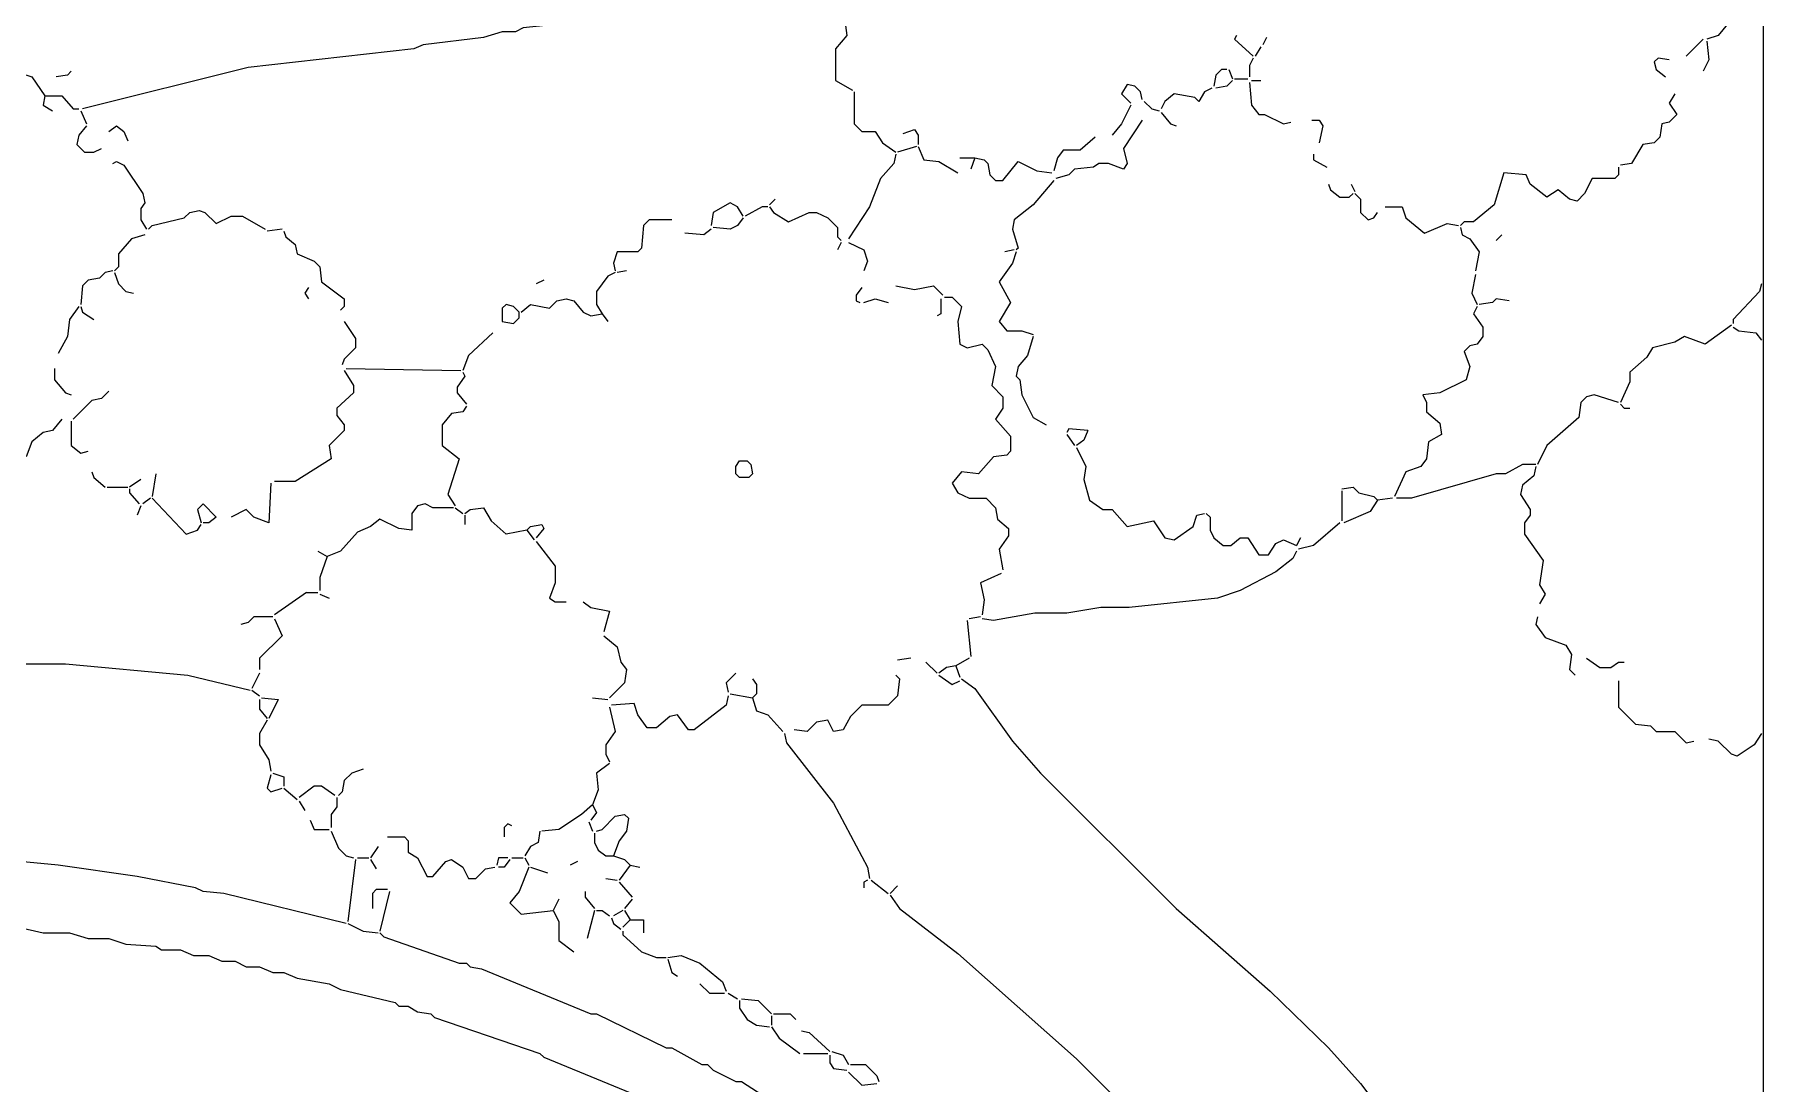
# Model space of a CAD drawing. Header units: millimetres. Extents: x 0 to 150953, y 0 to 85148.
# Drawn here: x 123278 to 150953, y 30010 to 46807 of the extents above; entities that cross this region are included whole.
import ezdxf

# ---------------------------------------------------------------- set-up
doc = ezdxf.new("R2010")
doc.units = ezdxf.units.MM
doc.layers.add('ANNOTATION', color=3, linetype='CONTINUOUS', lineweight=0, plot=False)
doc.layers.add('LINEWORK', color=7, linetype='CONTINUOUS', lineweight=0, plot=False)

msp = doc.modelspace()

# ---------------------------------------------------------------- linework, layer by layer
at = {"layer": 'ANNOTATION'}
msp.add_lwpolyline([(0, 0), (150952.665, 0), (150952.665, 85148.15), (0, 85148.15)], close=True, dxfattribs=at)
at = {"layer": 'LINEWORK'}
for points in [[(134501.536, 47635.961), (134139.973, 47485.313), (133989.325, 47485.313), (133537.371, 47304.531), (132814.245, 47123.75), (131819.946, 47033.359), (131669.287, 46973.091), (131096.819, 46912.834), (130976.294, 46852.577), (130765.379, 46852.577), (130464.083, 46762.187), (129499.907, 46641.662), (129349.26, 46581.405), (126697.792, 46280.099), (124046.335, 45617.232)], [(136008.046, 47334.654), (136098.437, 47394.922), (136218.962, 47394.922), (136309.353, 47304.531), (136309.353, 47153.873), (136249.096, 47033.359), (136279.219, 46792.309), (136098.437, 46581.405), (136098.437, 46069.186), (136369.609, 45918.535)], [(150109.014, 47425.045), (150289.795, 47274.397), (150380.186, 47123.75), (150380.186, 46973.091), (150229.539, 46792.309), (150048.757, 46732.053)], [(142516.185, 46792.309), (142486.062, 46732.053), (142787.358, 46460.88)], [(142907.882, 46611.528), (142817.491, 46460.88)], [(142998.273, 46762.187), (142938.016, 46641.662)], [(149988.5, 46732.053), (149717.328, 46460.88)], [(150048.757, 46701.919), (150078.891, 46400.623), (149988.5, 46219.839)], [(121394.868, 46039.057), (121485.259, 46099.317), (121696.174, 45978.795), (121816.688, 45978.795), (122117.994, 46280.099), (122268.642, 46310.232), (122539.814, 46039.057), (122630.205, 46008.926), (123052.036, 46189.708), (123232.818, 46129.448), (123443.723, 45828.144)], [(123865.554, 46219.839), (123805.286, 46159.576), (123624.504, 46129.448)], [(142365.537, 46249.967), (142275.147, 46249.967), (142184.756, 46159.576), (142154.622, 45978.795)], [(142395.671, 46249.967), (142455.928, 46099.317)], [(142787.358, 46430.746), (142727.101, 46310.232), (142727.101, 46129.448)], [(149446.155, 46400.623), (149265.373, 46430.746), (149205.106, 46370.489), (149235.24, 46249.967), (149385.887, 46129.448)], [(141009.675, 45767.885), (140979.541, 45888.404), (140889.15, 45978.795), (140768.637, 46008.926), (140678.246, 45858.276), (140828.893, 45707.622)], [(142124.499, 45948.666), (142003.974, 45888.404), (141913.583, 45737.754), (141853.326, 45798.013), (141521.886, 45858.276), (141371.238, 45737.754), (141310.982, 45617.232)], [(142455.928, 46069.186), (142365.537, 45978.795), (142184.756, 45948.666)], [(142486.062, 46099.317), (142696.967, 46099.317)], [(142727.101, 46039.057), (142757.235, 45677.494), (142877.748, 45526.841), (142968.139, 45526.841), (143269.446, 45376.19), (143389.97, 45406.322)], [(142757.235, 46069.186), (142907.882, 46069.186)], [(123443.723, 45828.144), (123413.6, 45677.494), (123564.247, 45587.103)], [(123443.723, 45828.144), (123714.895, 45828.144), (123895.677, 45617.232), (123986.068, 45617.232)], [(136399.743, 45888.404), (136399.743, 45376.19), (136520.268, 45255.668), (136731.173, 45255.668), (136851.698, 45074.887), (137062.613, 44924.236)], [(140828.893, 45677.494), (140678.246, 45376.19), (140527.587, 45195.409)], [(141039.809, 45737.754), (141160.323, 45617.232), (141280.848, 45587.103)], [(149536.546, 45858.276), (149446.155, 45707.622), (149566.669, 45526.841), (149446.155, 45406.322), (149325.63, 45376.19)], [(124016.201, 45587.103), (124106.592, 45376.19)], [(141009.675, 45436.45), (140708.369, 44984.496), (140768.637, 44743.455), (140708.369, 44653.064), (140467.33, 44743.455), (140316.683, 44743.455), (140226.292, 44683.195), (139924.985, 44653.064), (139834.595, 44562.673), (139623.679, 44502.413)], [(141310.982, 45556.972), (141461.629, 45376.19), (141552.02, 45346.059)], [(143721.4, 45436.45), (143841.924, 45436.45), (143902.181, 45346.059), (143841.924, 45074.887)], [(124106.592, 45346.059), (123986.068, 45195.409), (123955.945, 45044.758), (124076.458, 44924.236), (124227.117, 44924.236), (124347.631, 44984.496)], [(124468.156, 45255.668), (124588.68, 45346.059), (124709.194, 45255.668), (124769.462, 45105.018)], [(137183.127, 45225.54), (137363.908, 45285.8), (137424.176, 45195.409), (137424.176, 45044.758)], [(140256.415, 45165.278), (140015.376, 44954.367), (139744.204, 44954.367), (139653.813, 44833.845), (139593.556, 44622.933)], [(149325.63, 45376.19), (149295.496, 45165.278), (149205.106, 45074.887), (149024.324, 45044.758), (148843.542, 44743.455), (148662.761, 44713.323)], [(137062.613, 44894.105), (137032.479, 44743.455), (136821.564, 44502.413), (136640.782, 44050.459), (136309.353, 43538.243)], [(137394.042, 45014.627), (137092.736, 44924.236)], [(137424.176, 45014.627), (137514.567, 44803.714), (137755.606, 44773.586), (138056.912, 44592.804)], [(138087.035, 44833.845), (138328.085, 44833.845)], [(138328.085, 44833.845), (138267.817, 44653.064)], [(138328.085, 44833.845), (138478.732, 44803.714), (138538.989, 44743.455), (138569.123, 44562.673), (138659.514, 44472.282), (138780.039, 44472.282), (139021.077, 44773.586), (139322.384, 44622.933), (139563.422, 44592.804)], [(143751.534, 44894.105), (143751.534, 44803.714), (143962.438, 44683.195)], [(124528.412, 44743.455), (124588.68, 44773.586), (124709.194, 44713.323), (125010.5, 44261.369), (125040.634, 44110.719), (124980.367, 44020.328), (124980.367, 43839.546), (125070.757, 43688.896)], [(148632.638, 44683.195), (148632.638, 44562.673), (148572.37, 44502.413), (148210.807, 44502.413), (148090.293, 44261.369), (147969.768, 44140.85), (147849.243, 44170.979), (147668.462, 44321.632), (147487.68, 44201.11), (147216.508, 44412.023), (147156.251, 44562.673), (146794.687, 44592.804), (146644.04, 44080.588), (146312.599, 43809.415), (146161.952, 43809.415), (146101.695, 43749.156)], [(139593.556, 44472.282), (139262.116, 44080.588), (138960.82, 43839.546), (138930.686, 43688.896), (139021.077, 43387.592), (138990.943, 43357.461)], [(143992.572, 44412.023), (144022.706, 44321.632), (144173.354, 44201.11), (144324.001, 44201.11), (144384.269, 44261.369)], [(144354.135, 44412.023), (144414.392, 44291.501)], [(134622.061, 43899.806), (134531.67, 44050.459), (134411.145, 44110.719), (134139.973, 43960.068), (134109.839, 43749.156)], [(135013.747, 44050.459), (134923.356, 44050.459), (134652.184, 43899.806)], [(135134.272, 44170.979), (135043.881, 44080.588)], [(135043.881, 44050.459), (135104.138, 43960.068), (135345.188, 43809.415), (135676.617, 43960.068), (135797.142, 43960.068), (135977.923, 43869.678), (136128.571, 43719.024), (136128.571, 43568.374), (136188.828, 43508.114)], [(144414.392, 44261.369), (144504.783, 44170.979), (144504.783, 43960.068), (144625.308, 43839.546), (144715.699, 43869.678), (144775.956, 43960.068)], [(144896.48, 44050.459), (145167.653, 44050.459), (145227.91, 43869.678), (145529.216, 43628.634), (145890.779, 43779.287), (146071.561, 43749.156)], [(125100.891, 43688.896), (125161.148, 43749.156), (125673.37, 43869.678), (125763.761, 43960.068), (125914.409, 43990.197), (126004.799, 43960.068), (126185.581, 43779.287), (126426.62, 43899.806), (126607.401, 43899.806), (126968.964, 43688.896)], [(133477.103, 43839.546), (133115.54, 43839.546), (133025.149, 43749.156), (132995.026, 43387.592), (132934.758, 43327.333), (132603.329, 43327.333), (132543.072, 43146.551), (132573.195, 43026.029)], [(134622.061, 43869.678), (134531.67, 43749.156), (134411.145, 43688.896), (134139.973, 43719.024)], [(125040.634, 43598.505), (124829.719, 43538.243), (124618.803, 43297.202), (124618.803, 43086.289), (124558.546, 43026.029)], [(127240.137, 43688.896), (126999.098, 43658.765)], [(127270.271, 43658.765), (127300.405, 43568.374), (127451.053, 43447.852), (127481.186, 43297.202), (127752.359, 43176.68), (127842.75, 43086.289), (127872.873, 42845.247), (128234.436, 42574.075), (128234.436, 42453.553), (128174.179, 42393.293)], [(134109.839, 43688.896), (133989.325, 43598.505), (133688.019, 43628.634)], [(136188.828, 43477.983), (136128.571, 43357.461)], [(136309.353, 43477.983), (136550.391, 43357.461), (136610.659, 43176.68), (136550.391, 43026.029)], [(146101.695, 43719.024), (146131.818, 43598.505), (146252.343, 43538.243), (146402.99, 43327.333), (146342.733, 43026.029)], [(146764.553, 43598.505), (146674.163, 43508.114)], [(138990.943, 43327.333), (138930.686, 43146.551), (138719.771, 42845.247), (138900.552, 42513.815), (138719.771, 42212.512), (138840.296, 42061.861), (139081.334, 42061.861), (139262.116, 42001.599)], [(138960.82, 43357.461), (138810.162, 43327.333)], [(124528.412, 43026.029), (124407.899, 42995.898), (124317.508, 42905.507), (124136.726, 42875.379), (124046.335, 42784.988), (124016.201, 42483.684)], [(124558.546, 42995.898), (124618.803, 42815.116), (124739.328, 42694.597), (124859.853, 42664.466)], [(132573.195, 42995.898), (132452.681, 42935.638), (132271.9, 42694.597), (132271.9, 42483.684), (132362.291, 42333.034)], [(132753.977, 43026.029), (132603.329, 42995.898)], [(146342.733, 42965.769), (146282.476, 42664.466), (146372.867, 42483.684)], [(127661.968, 42754.857), (127601.7, 42664.466), (127661.968, 42574.075)], [(131428.248, 42875.379), (131307.724, 42815.116)], [(136520.268, 42754.857), (136429.877, 42634.335), (136429.877, 42543.944), (136490.134, 42513.815)], [(137062.613, 42784.988), (137363.908, 42724.725), (137665.215, 42784.988), (137815.863, 42634.335)], [(150922.531, 42815.116), (150892.408, 42694.597), (150470.577, 42242.643), (150470.577, 42182.381)], [(123986.068, 42453.553), (123835.42, 42242.643), (123805.286, 41971.47), (123654.638, 41700.298)], [(124016.201, 42453.553), (124046.335, 42363.162), (124227.117, 42242.643)], [(131066.685, 42363.162), (131217.333, 42483.684), (131518.639, 42423.425), (131639.164, 42543.944), (131789.812, 42574.075), (131910.337, 42543.944), (132060.984, 42363.162), (132181.509, 42302.903), (132362.291, 42333.034)], [(136550.391, 42513.815), (136731.173, 42574.075), (136942.088, 42513.815)], [(137785.74, 42574.075), (137785.74, 42333.034), (137725.472, 42302.903)], [(137845.997, 42604.206), (137966.521, 42604.206), (138117.169, 42453.553), (138056.912, 42212.512), (138087.035, 41850.948), (138207.56, 41790.689), (138448.598, 41850.948), (138538.989, 41760.558), (138659.514, 41489.385), (138599.257, 41188.082), (138780.039, 41007.3), (138780.039, 40826.518), (138659.514, 40645.737), (138900.552, 40374.564), (138900.552, 40133.523), (138840.296, 40073.263), (138629.38, 40043.132), (138388.341, 39771.96), (138117.169, 39802.091), (137966.521, 39621.309), (138056.912, 39470.656), (138237.694, 39380.265), (138508.866, 39380.265), (138659.514, 39229.615), (138689.648, 39048.833), (138870.429, 38898.183), (138870.429, 38777.661), (138719.771, 38566.751), (138780.039, 38235.316)], [(146372.867, 42453.553), (146312.599, 42333.034), (146463.258, 42122.121), (146463.258, 41971.47), (146372.867, 41850.948), (146252.343, 41820.817), (146161.952, 41730.426), (146252.343, 41489.385), (146192.086, 41278.472), (145770.254, 41067.562), (145499.082, 41037.431), (145559.35, 40916.909), (145559.35, 40766.259), (145770.254, 40585.477), (145800.388, 40404.695), (145589.473, 40284.173), (145559.35, 40013.001), (145468.959, 39892.482), (145227.91, 39802.091), (145047.128, 39410.396)], [(146885.078, 42543.944), (146674.163, 42574.075), (146613.906, 42513.815), (146402.99, 42483.684)], [(128234.436, 42212.512), (128415.218, 41941.339), (128415.218, 41790.689), (128234.436, 41609.907), (128204.313, 41519.516)], [(132362.291, 42333.034), (132452.681, 42212.512)], [(150440.454, 42152.252), (150018.623, 41850.948), (149687.194, 41971.47), (149536.546, 41881.08), (149174.983, 41790.689), (149084.592, 41640.036), (148813.419, 41398.994), (148813.419, 41248.344), (148662.761, 40916.909)], [(150470.577, 42122.121), (150560.968, 42061.861), (150832.14, 42031.73), (150922.531, 41911.208)], [(130614.731, 42031.73), (130223.034, 41670.167), (130132.643, 41429.126)], [(139262.116, 41971.47), (139171.725, 41670.167), (139021.077, 41489.385), (138990.943, 41338.735), (139051.211, 41278.472), (139081.334, 41037.431), (139262.116, 40675.868), (139473.031, 40555.346)], [(123594.381, 41459.254), (123594.381, 41278.472), (123775.163, 41067.562), (123865.554, 41037.431)], [(128234.436, 41429.126), (128385.095, 41188.082), (128385.095, 41067.562), (128113.922, 40826.518), (128113.922, 40705.999), (128234.436, 40555.346), (128234.436, 40464.955), (127993.397, 40223.914), (128023.531, 40013.001), (127451.053, 39651.438), (127119.623, 39651.438)], [(128264.57, 41459.254), (130102.52, 41429.126)], [(130132.643, 41398.994), (130162.777, 41338.735), (130042.252, 41157.953), (130042.252, 41067.562), (130192.911, 40886.781)], [(124468.156, 41097.691), (124347.631, 40977.171), (124196.983, 40947.04), (123895.677, 40645.737)], [(148632.638, 40916.909), (148240.941, 41037.431), (148120.416, 41007.3), (148030.025, 40916.909), (147999.902, 40675.868), (147487.68, 40223.914), (147337.032, 39922.61)], [(130192.911, 40856.649), (130132.643, 40766.259), (129951.861, 40736.127), (129801.214, 40555.346), (129801.214, 40223.914), (130072.386, 40013.001), (129891.605, 39440.528), (130012.129, 39259.746)], [(148662.761, 40886.781), (148723.029, 40826.518), (148813.419, 40826.518)], [(123714.895, 40645.737), (123564.247, 40464.955), (123413.6, 40434.827), (123232.818, 40284.173), (123142.427, 40043.132), (122780.864, 40254.045), (122660.339, 40223.914), (122389.167, 39892.482), (122298.776, 39922.61), (122117.994, 40103.392), (121816.688, 40133.523), (121666.04, 40043.132)], [(123865.554, 40615.608), (123865.554, 40223.914), (124016.201, 40103.392), (124136.726, 40133.523)], [(140135.901, 40464.955), (139834.595, 40495.086), (139804.461, 40434.827)], [(140135.901, 40464.955), (140075.633, 40314.305), (139955.119, 40223.914)], [(139804.461, 40404.695), (139924.985, 40223.914)], [(139955.119, 40193.783), (140105.767, 39892.482), (140075.633, 39681.569), (140166.024, 39350.137), (140376.939, 39199.484), (140527.587, 39199.484), (140768.637, 38928.311), (141190.457, 39018.702), (141371.238, 38747.532), (141521.886, 38717.398), (141823.192, 38928.311), (141883.449, 39109.093), (142003.974, 39139.224)], [(147306.898, 39922.61), (147095.994, 39922.61), (146824.821, 39771.96), (146674.163, 39771.96), (145318.3, 39380.265), (145077.262, 39380.265)], [(147306.898, 39892.482), (147276.775, 39741.828), (147095.994, 39591.178), (147065.86, 39440.528), (147216.508, 39199.484), (147216.508, 39109.093), (147126.117, 38988.573), (147126.117, 38807.789), (147427.423, 38385.969), (147367.166, 37994.272), (147457.557, 37843.624), (147367.166, 37692.971)], [(124196.983, 39802.091), (124227.117, 39711.7), (124407.899, 39561.047)], [(124980.367, 39681.569), (124799.585, 39561.047)], [(125221.416, 39771.96), (125161.148, 39410.396)], [(127059.355, 39621.309), (127029.232, 38988.573), (126788.183, 39078.964), (126667.669, 39199.484), (126426.62, 39078.964)], [(124438.022, 39561.047), (124769.462, 39561.047)], [(124799.585, 39530.918), (124799.585, 39470.656), (124950.244, 39289.874)], [(125131.025, 39380.265), (125010.5, 39289.874)], [(125161.148, 39380.265), (125703.493, 38807.789), (125884.275, 38868.051), (125944.543, 38958.442)], [(144203.488, 39530.918), (144384.269, 39561.047), (144474.66, 39470.656), (144715.699, 39410.396), (144775.956, 39350.137)], [(144203.488, 39500.787), (144203.488, 39018.702)], [(144775.956, 39350.137), (144655.442, 39169.355), (144233.611, 38988.573)], [(145017.005, 39380.265), (144775.956, 39350.137)], [(124980.367, 39259.746), (124920.11, 39109.093)], [(125974.665, 39289.874), (125884.275, 39199.484), (125944.543, 38988.573)], [(125974.665, 39289.874), (126185.581, 39078.964)], [(126185.581, 39078.964), (126065.056, 38988.573), (125974.665, 38988.573)], [(129981.995, 39229.615), (129650.566, 39229.615), (129530.041, 39289.874), (129409.517, 39259.746), (129319.126, 39139.224), (129319.126, 38868.051), (129108.221, 38898.183), (128806.915, 39048.833), (128656.267, 38928.311)], [(130012.129, 39229.615), (130132.643, 39139.224)], [(130162.777, 39139.224), (130253.168, 39199.484), (130464.083, 39229.615), (130584.597, 39018.702), (130825.647, 38807.789)], [(130162.777, 39109.093), (130162.777, 38958.442)], [(142034.108, 39139.224), (142094.365, 39078.964), (142094.365, 38868.051), (142154.622, 38747.532), (142305.281, 38627.007), (142425.794, 38627.007), (142576.453, 38747.532), (142696.967, 38747.532), (142877.748, 38476.36), (143028.407, 38476.36), (143148.921, 38657.141), (143269.446, 38717.398)], [(128656.267, 38928.311), (128445.352, 38837.923), (128174.179, 38536.617), (127963.263, 38446.226)], [(131157.076, 38868.051), (130825.647, 38807.789)], [(131157.076, 38868.051), (131217.333, 38928.311), (131398.115, 38958.442), (131428.248, 38898.183), (131307.724, 38747.532)], [(131157.076, 38868.051), (131277.601, 38717.398)], [(143540.618, 38747.532), (143480.361, 38627.007)], [(144173.354, 38988.573), (143751.534, 38627.007), (143510.484, 38566.751)], [(127812.616, 38536.617), (127963.263, 38446.226)], [(131307.724, 38687.27), (131609.03, 38295.578), (131609.03, 38024.406), (131518.639, 37783.362), (131609.03, 37723.099), (131789.812, 37723.099)], [(143480.361, 38536.617), (143420.093, 38416.097), (143148.921, 38205.187), (142576.453, 37903.881), (142214.89, 37783.362), (140798.76, 37632.708), (140346.805, 37632.708), (139804.461, 37542.318), (139292.25, 37542.318), (138629.38, 37421.798), (138448.598, 37451.927)], [(143269.446, 38717.398), (143480.361, 38627.007)], [(127963.263, 38446.226), (127842.75, 38114.797), (127842.75, 37903.881)], [(138749.905, 38175.053), (138418.475, 38024.406), (138478.732, 37753.233), (138448.598, 37512.189)], [(127631.834, 37873.752), (127119.623, 37512.189)], [(127631.834, 37873.752), (127812.616, 37873.752)], [(127842.75, 37843.624), (127993.397, 37783.362)], [(132060.984, 37723.099), (132181.509, 37632.708), (132482.804, 37572.452), (132392.414, 37241.017)], [(127089.489, 37482.061), (126788.183, 37482.061), (126697.792, 37391.67), (126577.278, 37361.536)], [(127119.623, 37451.927), (127240.137, 37180.754), (126878.574, 36819.191), (126878.574, 36638.409)], [(138207.56, 37421.798), (138267.817, 36849.325)], [(138418.475, 37482.061), (138237.694, 37451.927)], [(147337.032, 37482.061), (147306.898, 37361.536), (147457.557, 37150.626), (147788.986, 37030.107), (147879.377, 36879.453)], [(132392.414, 37180.754), (132603.329, 36999.973), (132663.586, 36758.934), (132753.977, 36638.409), (132723.854, 36427.499), (132482.804, 36186.455)], [(137303.652, 36819.191), (137092.736, 36789.063)], [(138237.694, 36819.191), (138026.778, 36698.672)], [(147879.377, 36879.453), (147849.243, 36638.409), (147939.634, 36548.019)], [(148120.416, 36819.191), (148331.331, 36668.543), (148512.113, 36668.543), (148632.638, 36758.934), (148723.029, 36758.934)], [(119617.185, 36608.281), (120430.703, 36638.409), (121033.304, 36728.8), (123775.163, 36728.8), (125733.627, 36548.019), (126727.926, 36306.98)], [(126878.574, 36578.153), (126758.06, 36337.109)], [(134501.536, 36578.153), (134350.889, 36427.499), (134381.012, 36276.846)], [(137062.613, 36548.019), (137122.87, 36487.762), (137092.736, 36216.589), (136942.088, 36065.936), (136520.268, 36065.936), (136339.487, 35885.155), (136218.962, 35674.244), (136068.314, 35644.11), (135977.923, 35824.892), (135797.142, 35794.764), (135646.483, 35644.11), (135435.578, 35674.244)], [(137544.69, 36758.934), (137725.472, 36578.153)], [(138026.778, 36698.672), (137876.13, 36668.543), (137755.606, 36578.153)], [(137755.606, 36548.019), (137966.521, 36397.371), (138087.035, 36457.628)], [(138026.778, 36698.672), (138087.035, 36517.89)], [(126758.06, 36306.98), (126878.574, 36216.589)], [(134772.709, 36487.762), (134832.966, 36397.371), (134832.966, 36246.718), (134772.709, 36186.455)], [(138117.169, 36487.762), (138328.085, 36337.109), (138930.686, 35493.463), (139382.64, 34981.246), (141552.02, 32811.867), (143058.53, 31486.133), (143992.572, 30582.225), (144504.783, 30009.751), (145137.519, 29166.106), (146222.209, 28141.673), (146222.209, 28081.416)], [(148632.638, 36457.628), (148632.638, 36035.808), (148903.81, 35764.635), (149144.849, 35734.501), (149235.24, 35644.11), (149536.546, 35644.11), (149717.328, 35463.329), (149837.841, 35493.463)], [(126878.574, 36156.327), (126878.574, 36005.674), (126999.098, 35855.026)], [(126908.708, 36186.455), (127179.88, 36156.327), (127029.232, 35855.026)], [(132211.632, 36186.455), (132452.681, 36156.327)], [(132482.804, 36035.808), (132573.195, 35644.11), (132422.547, 35433.2), (132422.547, 35282.547), (132482.804, 35162.028)], [(134381.012, 36216.589), (134350.889, 36065.936), (133838.667, 35674.244), (133748.276, 35674.244), (133567.494, 35915.283), (133446.98, 35885.155), (133236.065, 35704.373), (133085.417, 35704.373), (132934.758, 35915.283), (132874.502, 36096.065), (132512.938, 36065.936)], [(134411.145, 36246.718), (134772.709, 36186.455)], [(134772.709, 36186.455), (134832.966, 35975.545), (135013.747, 35915.283), (135254.797, 35644.11)], [(126999.098, 35824.892), (126878.574, 35613.982), (126878.574, 35433.2), (127029.232, 35192.156), (127059.355, 35011.375)], [(135284.92, 35613.982), (135315.054, 35463.329), (136068.314, 34499.164), (136610.659, 33474.731), (136640.782, 33293.949)], [(150922.531, 35613.982), (150802.017, 35433.2), (150530.845, 35252.419), (150440.454, 35282.547), (150229.539, 35493.463), (150078.891, 35523.591)], [(127059.355, 34951.118), (126999.098, 34740.202), (127059.355, 34679.945), (127240.137, 34740.202)], [(127089.489, 34981.246), (127270.271, 34920.984), (127270.271, 34770.336)], [(128535.742, 35041.509), (128354.961, 34981.246), (128234.436, 34860.727), (128204.313, 34679.945), (128144.045, 34619.683)], [(132482.804, 35131.9), (132271.9, 34981.246), (132302.023, 34710.074), (132211.632, 34469.03)], [(127270.271, 34740.202), (127481.186, 34559.421)], [(128083.788, 34619.683), (127872.873, 34770.336), (127752.359, 34770.336), (127511.309, 34589.555)], [(127511.309, 34529.292), (127601.7, 34378.639)], [(128113.922, 34589.555), (128113.922, 34438.901), (128023.531, 34318.382), (128023.531, 34107.467)], [(132030.85, 34318.382), (131669.287, 34077.338), (131398.115, 34047.21)], [(132211.632, 34469.03), (132030.85, 34318.382)], [(132211.632, 34469.03), (132271.9, 34348.511), (132181.509, 34227.991)], [(132271.9, 34047.21), (132362.291, 34077.338), (132573.195, 34288.248), (132723.854, 34318.382), (132784.111, 34258.12), (132753.977, 34047.21), (132633.463, 33896.557), (132543.072, 33655.513)], [(127692.091, 34227.991), (127752.359, 34077.338), (127993.397, 34077.338)], [(128023.531, 34047.21), (128144.045, 33776.037), (128264.57, 33655.513), (128385.095, 33625.384)], [(130916.038, 34137.601), (130855.77, 34167.729), (130795.513, 34107.467), (130795.513, 33956.819)], [(131367.992, 34047.21), (131337.858, 33866.428), (131217.333, 33806.166), (131126.942, 33655.513)], [(132151.375, 34197.857), (132211.632, 34047.21)], [(128776.781, 33806.166), (128656.267, 33625.384)], [(128927.44, 33956.819), (129198.612, 33956.819), (129258.869, 33896.557), (129258.869, 33715.775), (129409.517, 33625.384), (129560.175, 33324.083), (129650.566, 33324.083), (129861.471, 33565.122), (129951.861, 33595.256), (130132.643, 33474.731), (130223.034, 33293.949), (130343.559, 33293.949), (130494.206, 33444.602), (130644.865, 33474.731)], [(132241.766, 34017.076), (132241.766, 33866.428), (132302.023, 33745.903), (132422.547, 33655.513), (132543.072, 33655.513)], [(128264.57, 32570.823), (126306.106, 33052.911), (125974.665, 33083.039), (125854.152, 33143.302), (124920.11, 33324.083), (123654.638, 33504.865), (121756.431, 33685.646)], [(128415.218, 33595.256), (128294.704, 32600.957)], [(128445.352, 33625.384), (128626.133, 33625.384)], [(128656.267, 33595.256), (128746.658, 33444.602)], [(130855.77, 33625.384), (130705.122, 33625.384), (130674.988, 33504.865)], [(130885.904, 33595.256), (130795.513, 33474.731), (130705.122, 33474.731)], [(130916.038, 33625.384), (131096.819, 33625.384)], [(131126.942, 33625.384), (131187.21, 33504.865)], [(131970.593, 33565.122), (131850.069, 33504.865)], [(132543.072, 33655.513), (132723.854, 33595.256), (132814.245, 33504.865)], [(132814.245, 33504.865), (132633.463, 33263.821)], [(132814.245, 33504.865), (132964.892, 33474.731)], [(131187.21, 33474.731), (131036.551, 33083.039), (130885.904, 32902.258), (131066.685, 32721.476), (131578.896, 32781.738)], [(131217.333, 33474.731), (131488.505, 33384.34)], [(132422.547, 33293.949), (132603.329, 33263.821)], [(132633.463, 33233.692), (132844.368, 32992.648)], [(136610.659, 33263.821), (136550.391, 33233.692), (136550.391, 33143.302)], [(136670.916, 33263.821), (136942.088, 33052.911)], [(128927.44, 33113.168), (128746.658, 33113.168), (128686.39, 33052.911), (128686.39, 32811.867)], [(128957.562, 33083.039), (128806.915, 32450.303)], [(131669.287, 32962.52), (131578.896, 32781.738)], [(132091.118, 33083.039), (132091.118, 32992.648), (132241.766, 32811.867)], [(132844.368, 32962.52), (132723.854, 32811.867)], [(137092.736, 33173.43), (136972.222, 33052.911)], [(136972.222, 33022.777), (137122.87, 32811.867), (138056.912, 32088.74), (139955.119, 30401.443), (140889.15, 29467.406), (141491.763, 28714.151), (142907.882, 27358.289), (143239.312, 26876.201)], [(131578.896, 32781.738), (131669.287, 32600.957), (131669.287, 32299.65), (131910.337, 32118.869)], [(132241.766, 32781.738), (132121.241, 32329.784)], [(132271.9, 32781.738), (132362.291, 32781.738), (132482.804, 32691.347)], [(132512.938, 32661.214), (132543.072, 32570.823), (132663.586, 32480.432)], [(132693.72, 32781.738), (132543.072, 32691.347)], [(132723.854, 32781.738), (132814.245, 32631.085)], [(123021.902, 32510.566), (123413.6, 32420.175), (123835.42, 32420.175), (124136.726, 32329.784), (124468.156, 32329.784), (124739.328, 32239.393), (125221.416, 32209.259), (125311.807, 32149.003), (125613.102, 32149.003), (125824.018, 32058.612), (126065.056, 32058.612), (126275.972, 31968.221), (126486.887, 31968.221), (126667.669, 31877.83), (126878.574, 31877.83), (127089.489, 31787.439), (127270.271, 31787.439), (127481.186, 31697.048), (127993.397, 31606.658), (128174.179, 31516.267), (129047.953, 31305.351), (129108.221, 31245.094), (129258.869, 31245.094), (129409.517, 31154.704), (129620.432, 31124.57), (129680.689, 31064.313), (131367.992, 30491.834), (131428.248, 30431.577), (133477.103, 29587.926)], [(128294.704, 32570.823), (128535.742, 32450.303), (128776.781, 32420.175)], [(128806.915, 32420.175), (128867.172, 32359.913), (130072.386, 31938.087), (130192.911, 31938.087), (130253.168, 31877.83), (130433.949, 31847.696), (132181.509, 31124.57), (132271.9, 31124.57), (133386.713, 30582.225), (133477.103, 30582.225), (133959.191, 30311.052), (134049.582, 30311.052), (134139.973, 30220.661), (134501.536, 30039.88), (134591.927, 30039.88), (135013.747, 29768.707), (135104.138, 29768.707), (138207.56, 28021.153), (142003.974, 25701.121), (142696.967, 25339.557), (142998.273, 25279.3), (143299.58, 25128.647), (143540.618, 25128.647), (143841.924, 25038.256)], [(132814.245, 32631.085), (132693.72, 32510.566)], [(132693.72, 32450.303), (132693.72, 32390.041), (132995.026, 32118.869), (133236.065, 32028.478), (133386.713, 32028.478)], [(132814.245, 32631.085), (133025.149, 32631.085), (133025.149, 32420.175)], [(133416.846, 32028.478), (133627.762, 32058.612), (133929.057, 31938.087), (134290.621, 31636.786), (134350.889, 31486.133)], [(133416.846, 31998.349), (133477.103, 31787.439), (133567.494, 31727.177)], [(133929.057, 31606.658), (134079.716, 31456.004), (134320.755, 31456.004)], [(134381.012, 31456.004), (134531.67, 31365.614)], [(134561.793, 31335.485), (134561.793, 31214.96), (134682.318, 31034.179), (134832.966, 30943.788), (135043.881, 30913.66)], [(134591.927, 31365.614), (134863.1, 31335.485), (135074.015, 31124.57)], [(135074.015, 31094.441), (135074.015, 30943.788)], [(135104.138, 31124.57), (135375.311, 31124.57), (135465.701, 31034.179)], [(135074.015, 30913.66), (135194.529, 30732.878), (135525.969, 30491.834)], [(135556.092, 30853.397), (135676.617, 30823.269), (136008.046, 30521.968)], [(135586.226, 30491.834), (135977.923, 30491.834)], [(136008.046, 30461.705), (136008.046, 30341.186), (136068.314, 30250.795), (136279.219, 30220.661)], [(136038.18, 30521.968), (136218.962, 30461.705), (136309.353, 30311.052)], [(136309.353, 30190.533), (136520.268, 29979.623), (136761.307, 30009.751)], [(136339.487, 30311.052), (136580.525, 30311.052), (136761.307, 30130.271), (136791.441, 30039.88)]]:
    msp.add_lwpolyline(points, dxfattribs=at)
for points in [[(131036.551, 42363.162), (130946.16, 42453.553), (130825.647, 42483.684), (130765.379, 42423.425), (130765.379, 42212.512), (130946.16, 42182.381), (131036.551, 42272.771)], [(134561.793, 39982.872), (134682.318, 39982.872), (134742.575, 39922.61), (134772.709, 39771.96), (134712.452, 39711.7), (134561.793, 39711.7), (134501.536, 39771.96), (134501.536, 39892.482)]]:
    msp.add_lwpolyline(points, close=True, dxfattribs=at)

doc.saveas('drawing.dxf')
